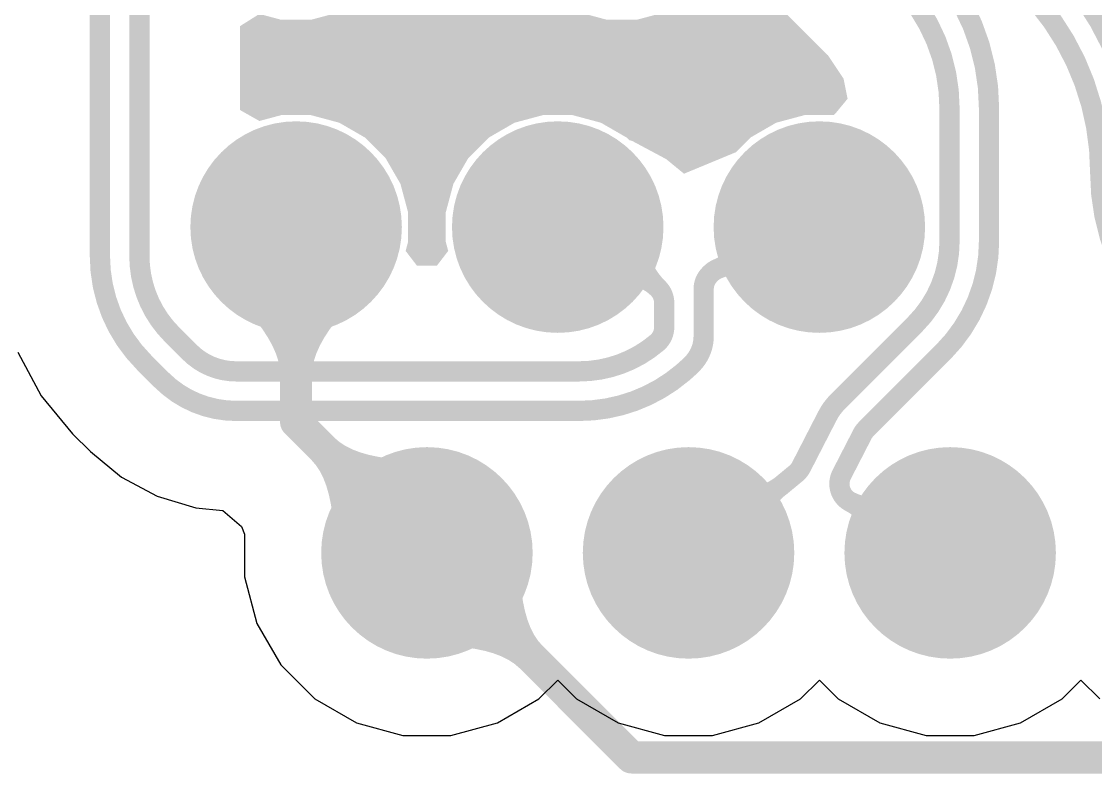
# Model space of a CAD drawing. Header units: inches. Extents: x -0.1 to 94.8, y -0.8 to 67.1.
# Drawn here: x 37.97 to 46.34, y 24.7 to 30.56 of the extents above; entities that cross this region are included whole.
import ezdxf

# ---------------------------------------------------------------- set-up
doc = ezdxf.new("R2010")
doc.units = ezdxf.units.IN
for name, color, linetype in [('Board Layer Stack Bottom Solder', 6, 'Continuous'), ('Bottom Layer', 5, 'Continuous'), ('Layer 1', 76, 'Continuous'), ('Layer 2', 16, 'Continuous'), ('Multi-Layer', 9, 'Continuous'), ('Pad Holes', 156, 'Continuous'), ('Top Layer', 1, 'Continuous'), ('Top Solder', 216, 'Continuous'), ('Via Holes', 16, 'Continuous')]:
    doc.layers.add(name, color=color, linetype=linetype)

# ---------------------------------------------------------------- blocks, each defined once
blk = doc.blocks.new('JK00136NL_B_54')
at = {"layer": 'Board Layer Stack Bottom Solder'}
h = blk.add_hatch(color=6, dxfattribs=at)
edge = h.paths.add_edge_path()
edge.add_arc((12.200001, 6.120000459999999), 0.8245983, 0, 360)
h = blk.add_hatch(color=6, dxfattribs=at)
edge = h.paths.add_edge_path()
edge.add_arc((9.660001, 5.09999996), 0.8245983, 0, 360)
h = blk.add_hatch(color=6, dxfattribs=at)
edge = h.paths.add_edge_path()
edge.add_arc((12.200001, 4.07999946), 0.8245983, 0, 360)
h = blk.add_hatch(color=6, dxfattribs=at)
edge = h.paths.add_edge_path()
edge.add_arc((9.660001, 3.05999896), 0.8245983, 0, 360)
h = blk.add_hatch(color=6, dxfattribs=at)
edge = h.paths.add_edge_path()
edge.add_arc((12.200001, 2.040001), 0.8245983, 0, 360)
h = blk.add_hatch(color=6, dxfattribs=at)
edge = h.paths.add_edge_path()
edge.add_arc((9.660001, 1.0200005), 0.8245983, 0, 360)
at = {"layer": 'Bottom Layer'}
h = blk.add_hatch(color=5, dxfattribs=at)
edge = h.paths.add_edge_path()
edge.add_arc((12.200001, 6.120000459999999), 0.7229983, 0, 360)
h = blk.add_hatch(color=5, dxfattribs=at)
edge = h.paths.add_edge_path()
edge.add_arc((9.660001, 5.09999996), 0.7229983, 0, 360)
h = blk.add_hatch(color=5, dxfattribs=at)
edge = h.paths.add_edge_path()
edge.add_arc((12.200001, 4.07999946), 0.7229983, 0, 360)
h = blk.add_hatch(color=5, dxfattribs=at)
edge = h.paths.add_edge_path()
edge.add_arc((9.660001, 3.05999896), 0.7229983, 0, 360)
h = blk.add_hatch(color=5, dxfattribs=at)
edge = h.paths.add_edge_path()
edge.add_arc((12.200001, 2.040001), 0.7229983, 0, 360)
h = blk.add_hatch(color=5, dxfattribs=at)
edge = h.paths.add_edge_path()
edge.add_arc((9.660001, 1.0200005), 0.7229983, 0, 360)
at = {"layer": 'Layer 1'}
h = blk.add_hatch(color=76, dxfattribs=at)
edge = h.paths.add_edge_path()
edge.add_arc((12.200001, 6.120000459999999), 0.7229983, 0, 360)
h = blk.add_hatch(color=76, dxfattribs=at)
edge = h.paths.add_edge_path()
edge.add_arc((9.660001, 5.09999996), 0.7229983, 0, 360)
h = blk.add_hatch(color=76, dxfattribs=at)
edge = h.paths.add_edge_path()
edge.add_arc((12.200001, 4.07999946), 0.7229983, 0, 360)
h = blk.add_hatch(color=76, dxfattribs=at)
edge = h.paths.add_edge_path()
edge.add_arc((9.660001, 3.05999896), 0.7229983, 0, 360)
h = blk.add_hatch(color=76, dxfattribs=at)
edge = h.paths.add_edge_path()
edge.add_arc((12.200001, 2.040001), 0.7229983, 0, 360)
h = blk.add_hatch(color=76, dxfattribs=at)
edge = h.paths.add_edge_path()
edge.add_arc((9.660001, 1.0200005), 0.7229983, 0, 360)
at = {"layer": 'Layer 2'}
h = blk.add_hatch(color=16, dxfattribs=at)
edge = h.paths.add_edge_path()
edge.add_arc((12.200001, 6.120000459999999), 0.7229983, 0, 360)
h = blk.add_hatch(color=16, dxfattribs=at)
edge = h.paths.add_edge_path()
edge.add_arc((9.660001, 5.09999996), 0.7229983, 0, 360)
h = blk.add_hatch(color=16, dxfattribs=at)
edge = h.paths.add_edge_path()
edge.add_arc((12.200001, 4.07999946), 0.7229983, 0, 360)
h = blk.add_hatch(color=16, dxfattribs=at)
edge = h.paths.add_edge_path()
edge.add_arc((9.660001, 3.05999896), 0.7229983, 0, 360)
h = blk.add_hatch(color=16, dxfattribs=at)
edge = h.paths.add_edge_path()
edge.add_arc((12.200001, 2.040001), 0.7229983, 0, 360)
h = blk.add_hatch(color=16, dxfattribs=at)
edge = h.paths.add_edge_path()
edge.add_arc((9.660001, 1.0200005), 0.7229983, 0, 360)
at = {"layer": 'Multi-Layer'}
h = blk.add_hatch(color=9, dxfattribs=at)
edge = h.paths.add_edge_path()
edge.add_arc((12.200001, 6.120000459999999), 0.7229983, 0, 360)
h = blk.add_hatch(color=9, dxfattribs=at)
edge = h.paths.add_edge_path()
edge.add_arc((9.660001, 5.09999996), 0.7229983, 0, 360)
h = blk.add_hatch(color=9, dxfattribs=at)
edge = h.paths.add_edge_path()
edge.add_arc((12.200001, 4.07999946), 0.7229983, 0, 360)
h = blk.add_hatch(color=9, dxfattribs=at)
edge = h.paths.add_edge_path()
edge.add_arc((9.660001, 3.05999896), 0.7229983, 0, 360)
h = blk.add_hatch(color=9, dxfattribs=at)
edge = h.paths.add_edge_path()
edge.add_arc((12.200001, 2.040001), 0.7229983, 0, 360)
h = blk.add_hatch(color=9, dxfattribs=at)
edge = h.paths.add_edge_path()
edge.add_arc((9.660001, 1.0200005), 0.7229983, 0, 360)
at = {"layer": 'Pad Holes'}
h = blk.add_hatch(color=7, dxfattribs=at)
edge = h.paths.add_edge_path()
edge.add_arc((12.200001, 6.120000459999999), 0.44500038, 0, 360)
h = blk.add_hatch(color=7, dxfattribs=at)
edge = h.paths.add_edge_path()
edge.add_arc((9.660001, 5.09999996), 0.44500038, 0, 360)
h = blk.add_hatch(color=7, dxfattribs=at)
edge = h.paths.add_edge_path()
edge.add_arc((12.200001, 4.07999946), 0.44500038, 0, 360)
h = blk.add_hatch(color=7, dxfattribs=at)
edge = h.paths.add_edge_path()
edge.add_arc((9.660001, 3.05999896), 0.44500038, 0, 360)
h = blk.add_hatch(color=7, dxfattribs=at)
edge = h.paths.add_edge_path()
edge.add_arc((12.200001, 2.040001), 0.44500038, 0, 360)
h = blk.add_hatch(color=7, dxfattribs=at)
edge = h.paths.add_edge_path()
edge.add_arc((9.660001, 1.0200005), 0.44500038, 0, 360)
at = {"layer": 'Top Layer'}
h = blk.add_hatch(color=1, dxfattribs=at)
edge = h.paths.add_edge_path()
edge.add_arc((12.200001, 6.120000459999999), 0.7229983, 0, 360)
h = blk.add_hatch(color=1, dxfattribs=at)
edge = h.paths.add_edge_path()
edge.add_arc((9.660001, 5.09999996), 0.7229983, 0, 360)
h = blk.add_hatch(color=1, dxfattribs=at)
edge = h.paths.add_edge_path()
edge.add_arc((12.200001, 4.07999946), 0.7229983, 0, 360)
h = blk.add_hatch(color=1, dxfattribs=at)
edge = h.paths.add_edge_path()
edge.add_arc((9.660001, 3.05999896), 0.7229983, 0, 360)
h = blk.add_hatch(color=1, dxfattribs=at)
edge = h.paths.add_edge_path()
edge.add_arc((12.200001, 2.040001), 0.7229983, 0, 360)
h = blk.add_hatch(color=1, dxfattribs=at)
edge = h.paths.add_edge_path()
edge.add_arc((9.660001, 1.0200005), 0.7229983, 0, 360)
at = {"layer": 'Top Solder'}
h = blk.add_hatch(color=216, dxfattribs=at)
edge = h.paths.add_edge_path()
edge.add_arc((12.200001, 6.120000459999999), 0.8245983, 0, 360)
h = blk.add_hatch(color=216, dxfattribs=at)
edge = h.paths.add_edge_path()
edge.add_arc((9.660001, 5.09999996), 0.8245983, 0, 360)
h = blk.add_hatch(color=216, dxfattribs=at)
edge = h.paths.add_edge_path()
edge.add_arc((12.200001, 4.07999946), 0.8245983, 0, 360)
h = blk.add_hatch(color=216, dxfattribs=at)
edge = h.paths.add_edge_path()
edge.add_arc((9.660001, 3.05999896), 0.8245983, 0, 360)
h = blk.add_hatch(color=216, dxfattribs=at)
edge = h.paths.add_edge_path()
edge.add_arc((12.200001, 2.040001), 0.8245983, 0, 360)
h = blk.add_hatch(color=216, dxfattribs=at)
edge = h.paths.add_edge_path()
edge.add_arc((9.660001, 1.0200005), 0.8245983, 0, 360)

msp = doc.modelspace()

# ---------------------------------------------------------------- hatches: boundary and pattern name
at = {"layer": 'Bottom Layer'}
for points in [[(39.74700204, 33.59624218), (39.8499711, 33.48707805999999), (39.84997363999999, 33.4870806), (40.19929476, 33.20039842), (40.59783346, 32.9873737), (41.03027354, 32.8561954), (41.47999578, 32.81190034), (41.47999578, 32.8118978), (41.6225863, 32.7940035), (41.72026708, 32.7745725), (41.90834646, 32.648906), (41.91965454, 32.63416638), (42.1435784, 32.41024252), (42.12400007999999, 32.26152552), (42.08357344, 32.23818546), (41.9118161, 32.06642812), (41.79036854, 31.85607294), (41.727501, 31.6214506), (41.727501, 31.3785504), (41.79036854, 31.14392806), (41.9118161, 30.93357288), (42.08357344, 30.76181554), (42.29392862, 30.64036798), (42.52855096, 30.57750044), (42.77145116, 30.57750044), (43.0060735, 30.64036798), (43.21642868, 30.76181554), (43.38818602, 30.93357288), (43.41152608, 30.97399952), (43.56024308, 30.99357784), (44.2428249, 30.31099602), (44.25664504, 30.30039152), (44.37869204, 30.1177325), (44.41004325999999, 29.96012804), (44.31189004, 29.84141352), (44.30116362, 29.8329985), (44.07506805999999, 29.8329985), (43.85303649999999, 29.77350662), (43.65396653999999, 29.65857416), (43.53893248, 29.5435401), (43.1344959, 29.37601186), (42.99594652, 29.4897175), (42.73269584, 29.63042842), (42.70611982, 29.63849038), (42.68603604, 29.65857416), (42.48696608, 29.77350662), (42.26493452, 29.8329985), (42.0350696, 29.8329985), (41.81303804, 29.77350662), (41.61396808, 29.65857416), (41.4514284, 29.49603448), (41.33649594, 29.29696452), (41.27700406, 29.07493296), (41.27700406, 28.84506804), (41.29601342, 28.77412076), (41.20782462, 28.65919338), (41.0521785, 28.65919338), (40.9639897, 28.77412076), (40.98299906, 28.84506804), (40.98299906, 29.07493296), (40.92350718, 29.29696452), (40.80857472, 29.49603448), (40.64603504, 29.65857416), (40.44696508, 29.77350662), (40.22493352, 29.8329985), (39.9950686, 29.8329985), (39.82372274, 29.787088), (39.6737205, 29.87197734), (39.6737205, 30.52723384), (39.82372274, 30.62166595999999), (39.98855096, 30.57750044), (40.23145116, 30.57750044), (40.4660735, 30.64036798), (40.67642867999999, 30.76181554), (40.84818601999999, 30.93357288), (40.96963358, 31.14392806), (41.03250111999999, 31.3785504), (41.03250111999999, 31.6214506), (40.96963358, 31.85607294), (40.84818601999999, 32.06642812), (40.67642867999999, 32.23818546), (40.4660735, 32.35963302), (40.23145116, 32.42250056), (39.98855096, 32.42250056), (39.75393116, 32.35963302), (39.59450297999999, 32.44079618), (39.4991463, 32.75514657999999), (39.281608, 33.16212823999999), (39.14806496, 33.32485079999999), (39.20319058, 33.46435268), (39.28753889999999, 33.47545756), (39.60207725999999, 33.60574432), (39.67870144, 33.66454024)], [(42.87786192, 28.42540416), (42.85450916, 28.44651918), (42.8311818, 28.46312062), (42.80788492, 28.47521356), (42.78461598, 28.482798), (42.76137244, 28.48586886), (42.73815938, 28.48443122), (42.7149768, 28.47848254), (42.69181962, 28.46802536), (42.66869038, 28.45305714), (42.64558907999999, 28.43357788), (42.86494348, 28.85235276), (42.8616999, 28.8193861), (42.86194881999999, 28.78673948), (42.86568516, 28.75441289999999), (42.872914, 28.7224089), (42.88363279999999, 28.69072748), (42.8978441, 28.65936356), (42.91554282, 28.62832476), (42.93673404, 28.59760346), (42.96141522, 28.56720474), (42.98958636, 28.5371286)], [(43.36568415999999, 28.706826), (43.38933664, 28.71747876), (43.4102129, 28.72869031999999), (43.42831294, 28.74046068), (43.44363676, 28.75279238), (43.45618436, 28.76568288), (43.46595574, 28.77913217999999), (43.4729509, 28.79314282), (43.47716983999999, 28.80771226), (43.47861256, 28.8228405), (43.47727906, 28.83852754), (43.59720262, 28.5460948), (43.58714676, 28.55819536), (43.57552372, 28.56793372), (43.5623335, 28.57531242), (43.54757864, 28.58032892), (43.5312566, 28.58298576), (43.51336738, 28.58328294), (43.49391352, 28.58121538), (43.47289248, 28.57678816), (43.45030426, 28.57000128), (43.4261514, 28.5608522)], [(43.93362054, 26.87611084), (43.90970643999999, 26.85739866), (43.889168, 26.8383893), (43.87200267999999, 26.81908022), (43.85821048, 26.79947396), (43.84779394, 26.77957052), (43.84075306, 26.75936736), (43.8370853, 26.73886448), (43.83679066, 26.71806442), (43.83986914, 26.69696718), (43.84632582, 26.67557276), (43.62313094, 26.9833852), (43.64146212, 26.97060138), (43.6605553, 26.96111448), (43.6804181, 26.95492958), (43.7010429, 26.95204414), (43.72243477999999, 26.95245816), (43.7445912, 26.95617164), (43.76751216, 26.96318458), (43.79120019999999, 26.97349952), (43.81565278, 26.98711138), (43.84086989999999, 27.00402524)], [(44.45980948, 26.89248367999999), (44.48690874, 26.87983194), (44.51272784, 26.87025614), (44.53726678, 26.86375374), (44.56052555999999, 26.86032474), (44.58250418, 26.85997422), (44.60320518, 26.86269456), (44.62262347999999, 26.86849338), (44.64076416, 26.8773656), (44.65762468, 26.88931122), (44.67320504, 26.90433278), (44.50312664, 26.57184678), (44.50618988, 26.59327168), (44.50600954, 26.61393458), (44.50258815999999, 26.63383548), (44.49592574, 26.65297438), (44.48601974, 26.67135382), (44.47287015999999, 26.68896872), (44.45647954, 26.70582416), (44.43684788, 26.7219176), (44.41397264, 26.73724904), (44.38785635999999, 26.75181848)]]:
    msp.add_hatch(color=5, dxfattribs=at).paths.add_polyline_path(points)
h = msp.add_hatch(color=5, dxfattribs=at)
edge = h.paths.add_edge_path()
edge.add_arc((40.19995262, 30.1999777), 0.2999994, 0, 360)
at = {"layer": 'Layer 1'}
h = msp.add_hatch(color=76, dxfattribs=at)
edge = h.paths.add_edge_path()
edge.add_arc((40.19995262, 30.1999777), 0.2999994, 0, 360)
at = {"layer": 'Layer 2'}
h = msp.add_hatch(color=16, dxfattribs=at)
edge = h.paths.add_edge_path()
edge.add_arc((40.19995262, 30.1999777), 0.2999994, 0, 360)
for points in [[(39.98500257999999, 27.81408966), (39.98119003999999, 27.86646954), (39.9697575, 27.921204), (39.95070242, 27.97828542), (39.9240248, 28.03771888), (39.88972718, 28.09950183999999), (39.84780448, 28.16363684), (39.79826178, 28.23012134), (39.74109653999999, 28.29895534), (39.60390097999999, 28.44367438), (40.61610114, 28.44367438), (40.54369081999999, 28.37014138), (40.42174034, 28.23012134), (40.37219764, 28.16363684), (40.33027494, 28.09950183999999), (40.29597732, 28.03771888), (40.2692997, 27.97828542), (40.25024462, 27.921204), (40.23881208, 27.86646954), (40.23499954, 27.81408966)], [(40.40810816, 27.31867028), (40.44784138, 27.28432694), (40.49462818, 27.25370724), (40.54846602, 27.2268188), (40.6093549, 27.20365654), (40.67729482, 27.184223), (40.75228832, 27.16851564), (40.83433032, 27.156537), (40.9234259, 27.14828454), (41.12277018, 27.14296324), (40.40703882, 26.42723188), (40.40624125999999, 26.53042954), (40.39346506, 26.71567174), (40.38148642, 26.79771374), (40.36577906, 26.87270724), (40.34634552, 26.94064716), (40.32318326, 27.00153604), (40.29629481999999, 27.05537388), (40.26567512, 27.10216068), (40.23133178, 27.1418939)], [(41.85189496, 25.52133072), (41.81216174, 25.55567406), (41.76537494, 25.58629376), (41.7115371, 25.6131822), (41.65064821999999, 25.63634446), (41.5827083, 25.655778), (41.5077148, 25.67148536), (41.4256728, 25.683464), (41.33657722, 25.69171645999999), (41.13723294, 25.69703776), (41.8529643, 26.41276912), (41.85376186, 26.30957146), (41.86653806, 26.12432926), (41.8785167, 26.04228726), (41.89422406, 25.96729376), (41.9136576, 25.89935384), (41.93681986, 25.83846496), (41.96370829999999, 25.78462712), (41.994328, 25.73784032), (42.02867134, 25.6981071)]]:
    msp.add_hatch(color=16, dxfattribs=at).paths.add_polyline_path(points)
at = {"layer": 'Top Layer'}
h = msp.add_hatch(color=1, dxfattribs=at)
edge = h.paths.add_edge_path()
edge.add_arc((40.19995262, 30.1999777), 0.2999994, 0, 360)
at = {"layer": 'Via Holes'}
h = msp.add_hatch(color=7, dxfattribs=at)
edge = h.paths.add_edge_path()
edge.add_arc((40.19995262, 30.1999777), 0.1499997, 0, 360)

# ---------------------------------------------------------------- linework, layer by layer
at = {"layer": 'Bottom Layer'}
for p, q in [((37.94080804, 27.9846659), (38.12199894, 27.64568512)), ((38.12199894, 27.64568512), (38.3658364, 27.34856862)), ((38.3658364, 27.34856862), (38.36583386, 27.34856608)), ((38.36583386, 27.34856608), (38.50604694, 27.21078632)), ((38.50604694, 27.21078632), (38.50604947999999, 27.21078886)), ((38.50604947999999, 27.21078886), (38.74940688, 27.0110712)), ((38.74940688, 27.0110712), (39.0272143, 26.86258026)), ((39.0272143, 26.86258026), (39.32865133999999, 26.77114026)), ((39.32865133999999, 26.77114026), (39.53830293999999, 26.75049006)), ((39.53830293999999, 26.75049006), (39.68491682, 26.62608085999999)), ((39.68491682, 26.62608085999999), (39.70700212, 26.56713)), ((39.70700212, 26.56713), (39.70700212, 26.23266026)), ((39.70700212, 26.23266026), (39.80397678, 25.87074328)), ((39.80397678, 25.87074328), (39.99131955999999, 25.54625828)), ((39.99131955999999, 25.54625828), (40.25625934, 25.2813185)), ((42.00374378, 25.2813185), (42.15000205999999, 25.42757678)), ((42.15000205999999, 25.42757678), (42.29626034, 25.2813185)), ((44.04374478, 25.2813185), (44.19000306, 25.42757678)), ((44.19000306, 25.42757678), (44.3362588, 25.2813185)), ((46.08374324, 25.2813185), (46.23000152, 25.42757678)), ((46.23000152, 25.42757678), (46.37625979999999, 25.2813185)), ((40.25625934, 25.2813185), (40.58074434, 25.09397572)), ((41.67925878, 25.09397572), (42.00374378, 25.2813185)), ((42.29626034, 25.2813185), (42.62074534, 25.09397572)), ((43.71925977999999, 25.09397572), (44.04374478, 25.2813185)), ((44.3362588, 25.2813185), (44.6607438, 25.09397572)), ((45.75925824, 25.09397572), (46.08374324, 25.2813185)), ((40.58074434, 25.09397572), (40.94266132, 24.99700106)), ((41.3173418, 24.99700106), (41.67925878, 25.09397572)), ((42.62074534, 25.09397572), (42.98266232, 24.99700106)), ((43.3573428, 24.99700106), (43.71925977999999, 25.09397572)), ((44.6607438, 25.09397572), (45.02266078, 24.99700106)), ((45.39734126, 24.99700106), (45.75925824, 25.09397572)), ((40.94266132, 24.99700106), (41.3173418, 24.99700106)), ((42.98266232, 24.99700106), (43.3573428, 24.99700106)), ((45.02266078, 24.99700106), (45.39734126, 24.99700106))]:
    msp.add_line(p, q, dxfattribs=at)
for points in [[(38.57999904, 28.73499968, 0.1580007, 0.1580007, 0), (38.57999904, 31.85429494, 0.1580007, 0.1580007, 0)], [(38.88799943999999, 28.73499968, 0.1580007, 0.1580007, 0), (38.88799943999999, 31.85429494, 0.1580007, 0.1580007, 0)], [(45.01643523999999, 31.08414408, 0.1580007, 0.1580007, -0.198861678260682), (45.51300016, 29.88499992, 0.1580007, 0.1580007, 0)], [(45.9967457, 31.05383426, 0.1580007, 0.1580007, -0.198912367379658), (46.68799908, 29.38500092, 0.1580007, 0.1580007, 0)], [(44.79841434, 30.866588, 0.1580007, 0.1580007, -0.198912367379658), (45.20499976, 29.88499992, 0.1580007, 0.1580007, 0)], [(45.77895847999999, 30.8360445, 0.1580007, 0.1580007, -0.1989123673796588), (46.37999867999999, 29.38500092, 0.1580007, 0.1580007, 0)], [(45.20499976, 28.8489136, 0.1580007, 0.1580007, 0), (45.20499976, 29.88499992, 0.1580007, 0.1580007, 0)], [(45.51300016, 28.84891106, 0.1580007, 0.1580007, 0), (45.51300016, 29.88499992, 0.1580007, 0.1580007, 0)], [(46.88245131999999, 28.17197312, 0.1580007, 0.1580007, -0.198912367379658), (46.37999867999999, 29.38500092, 0.1580007, 0.1580007, 0)], [(42.15000714, 28.9600005, 0.1580007, 0.1580007, -0.1989097866462466), (42.67066904, 28.74432909999999, 0.1580007, 0.1580007, 0)], [(43.39591778, 28.6338391, 0.1580007, 0.1580007, 0), (44.18666042, 28.96138226, 0.1580007, 0.1580007, 0)], [(45.20499976, 28.8489136, 0.1580007, 0.1580007, -0.1985434182900313), (44.93839374, 28.20397458, 0.1580007, 0.1580007, 0)], [(45.51300016, 28.84891106, 0.1580007, 0.1580007, -0.1985432132948758), (45.15649337999999, 27.9864947, 0.1580007, 0.1580007, 0)], [(38.92335116, 27.9060783, 0.1580007, 0.1580007, -0.198912367379658), (38.57999904, 28.73499968, 0.1580007, 0.1580007, 0)], [(39.14113837999999, 28.12386806, 0.1580007, 0.1580007, -0.198912367379658), (38.88799943999999, 28.73499968, 0.1580007, 0.1580007, 0)], [(42.6706665, 28.74432656, 0.1580007, 0.1580007, 0), (42.93372414, 28.48126638, 0.1580007, 0.1580007, 0)], [(43.2880008, 28.47730652, 0.1580007, 0.1580007, -0.1984249561140743), (43.33406878, 28.58882014, 0.1580007, 0.1580007, 0)], [(43.33406878, 28.58882014, 0.1580007, 0.1580007, 0), (43.34517366, 28.59992502, 0.1580007, 0.1580007, 0)], [(43.34517366, 28.59992502, 0.1580007, 0.1580007, -0.09748996527566675), (43.39591778, 28.6338391, 0.1580007, 0.1580007, 0)], [(42.93372667999999, 28.48126891999999, 0.1580007, 0.1580007, -0.198912367379658), (42.98000294, 28.36954448, 0.1580007, 0.1580007, 0)], [(43.2880008, 28.1100022, 0.1580007, 0.1580007, 0), (43.2880008, 28.47730652, 0.1580007, 0.1580007, 0)], [(42.98000294, 28.17814024, 0.1580007, 0.1580007, 0), (42.98000294, 28.36954448, 0.1580007, 0.1580007, 0)], [(42.98000294, 28.17814024, 0.1580007, 0.1580007, -0.2168151953219986), (42.9251237, 28.05932412, 0.1580007, 0.1580007, 0)], [(44.33581938, 27.6013926, 0.1580007, 0.1580007, 0), (44.93839374, 28.20397204, 0.1580007, 0.1580007, 0)], [(39.14113837999999, 28.12386806, 0.1580007, 0.1580007, 0), (39.28000272, 27.98500372, 0.1580007, 0.1580007, 0)], [(43.2880008, 28.1100022, 0.1580007, 0.1580007, -0.1989138828974982), (43.19779016, 27.89221244, 0.1580007, 0.1580007, 0)], [(39.64214068, 27.83500148, 0.1580007, 0.1580007, -0.198912367379658), (39.28000272, 27.98500372, 0.1580007, 0.1580007, 0)], [(42.9251237, 28.05932412, 0.1580007, 0.1580007, -0.1783091535092832), (42.31609266, 27.83499894, 0.1580007, 0.1580007, 0)], [(44.55387584, 27.38386954, 0.1580007, 0.1580007, 0), (45.15633844, 27.98633722, 0.1580007, 0.1580007, 0)], [(45.15649337999999, 27.9864947, 0.1580007, 0.1580007, -0.0003586296283708938), (45.15633844, 27.98633722, 0.1580007, 0.1580007, 0)], [(38.92335116, 27.90607576, 0.1580007, 0.1580007, 0), (39.062279, 27.76714792, 0.1580007, 0.1580007, 0)], [(39.64214068, 27.83500148, 0.1580007, 0.1580007, 0), (42.31455342, 27.83500148, 0.1580007, 0.1580007, 0)], [(42.31455342, 27.83500148, 0.1580007, 0.1580007, 0), (42.31609266, 27.83499894, 0.1580007, 0.1580007, 0)], [(43.12389394, 27.82404646, 0.1580007, 0.1580007, -0.1780332588067945), (42.31609266, 27.52700108, 0.1580007, 0.1580007, 0)], [(43.19779016, 27.89221244, 0.1580007, 0.1580007, -0.02016500491149902), (43.12389394, 27.82404646, 0.1580007, 0.1580007, 0)], [(39.64213814, 27.52700108, 0.1580007, 0.1580007, -0.1988828706113943), (39.062279, 27.76714792, 0.1580007, 0.1580007, 0)], [(44.25215432, 27.48653126, 0.1580007, 0.1580007, -0.07668355325415398), (44.33581938, 27.6013926, 0.1580007, 0.1580007, 0)], [(39.64213814, 27.52700108, 0.1580007, 0.1580007, 0), (42.31609266, 27.52700108, 0.1580007, 0.1580007, 0)], [(44.04816184, 27.0896207, 0.1580007, 0.1580007, 0), (44.25178348, 27.48581498, 0.1580007, 0.1580007, 0)], [(44.25178348, 27.48581498, 0.1580007, 0.1580007, -0.000432717198831171), (44.25215432, 27.48653126, 0.1580007, 0.1580007, 0)], [(44.36394225999999, 27.03024566, 0.1580007, 0.1580007, 0), (44.52572248, 27.34502532, 0.1580007, 0.1580007, 0)], [(44.52572248, 27.34502532, 0.1580007, 0.1580007, -0.07635108051266115), (44.55387584, 27.38386954, 0.1580007, 0.1580007, 0)], [(44.04816184, 27.0896207, 0.1580007, 0.1580007, -0.1017604821532994), (44.00825844, 27.0400272, 0.1580007, 0.1580007, 0)], [(43.88724522, 26.94006804, 0.1580007, 0.1580007, 0), (44.00825844, 27.0400272, 0.1580007, 0.1580007, 0)], [(44.34664739999999, 26.96548836, 0.1580007, 0.1580007, -0.107276345089837), (44.36394225999999, 27.03024566, 0.1580007, 0.1580007, 0)], [(43.17000255999999, 26.4200005, 0.1580007, 0.1580007, 0), (43.88724522, 26.94006804, 0.1580007, 0.1580007, 0)], [(44.42383292, 26.82215108, 0.1580007, 0.1580007, -0.2774157203295086), (44.34664486, 26.96548836, 0.1580007, 0.1580007, 0)], [(44.42383292, 26.82215108, 0.1580007, 0.1580007, 0), (45.18744328, 26.43153972, 0.1580007, 0.1580007, 0)], [(43.17000002, 26.41999796, 0.1580007, 0.1580007, 0), (43.17000255999999, 26.4200005, 0.1580007, 0.1580007, 0)], [(45.18744328, 26.43153972, 0.1580007, 0.1580007, 0), (45.21000102, 26.4200005, 0.1580007, 0.1580007, 0)]]:
    msp.add_lwpolyline(points, format="xyseb", dxfattribs=at)
for points in [[(45.16550022, 29.88499992, 0.07899908, 0.07899908, 1), (45.24449929999999, 29.88499992, 0.07899908, 0.07899908, 1)], [(45.16550022, 29.88499992, 0.07899908, 0.07899908, 1), (45.24449929999999, 29.88499992, 0.07899908, 0.07899908, 1)], [(45.47350062, 29.88499992, 0.07899908, 0.07899908, 1), (45.5524997, 29.88499992, 0.07899908, 0.07899908, 1)], [(45.47350062, 29.88499992, 0.07899908, 0.07899908, 1), (45.5524997, 29.88499992, 0.07899908, 0.07899908, 1)], [(46.34049914, 29.38500092, 0.07899908, 0.07899908, 1), (46.41949821999999, 29.38500092, 0.07899908, 0.07899908, 1)], [(46.34049914, 29.38500092, 0.07899908, 0.07899908, 1), (46.41949821999999, 29.38500092, 0.07899908, 0.07899908, 1)], [(42.1105076, 28.9600005, 0.07899908, 0.07899908, 1), (42.18950668, 28.9600005, 0.07899908, 0.07899908, 1)], [(44.14716087999999, 28.96138226, 0.07899908, 0.07899908, 1), (44.22615996, 28.96138226, 0.07899908, 0.07899908, 1)], [(45.16550022, 28.8489136, 0.07899908, 0.07899908, 1), (45.24449929999999, 28.8489136, 0.07899908, 0.07899908, 1)], [(45.16550022, 28.8489136, 0.07899908, 0.07899908, 1), (45.24449929999999, 28.8489136, 0.07899908, 0.07899908, 1)], [(45.47350062, 28.84891106, 0.07899908, 0.07899908, 1), (45.5524997, 28.84891106, 0.07899908, 0.07899908, 1)], [(45.47350062, 28.84891106, 0.07899908, 0.07899908, 1), (45.5524997, 28.84891106, 0.07899908, 0.07899908, 1)], [(38.5404995, 28.73499968, 0.07899908, 0.07899908, 1), (38.61949858, 28.73499968, 0.07899908, 0.07899908, 1)], [(38.5404995, 28.73499968, 0.07899908, 0.07899908, 1), (38.61949858, 28.73499968, 0.07899908, 0.07899908, 1)], [(38.84849989999999, 28.73499968, 0.07899908, 0.07899908, 1), (38.92749898, 28.73499968, 0.07899908, 0.07899908, 1)], [(38.84849989999999, 28.73499968, 0.07899908, 0.07899908, 1), (38.92749898, 28.73499968, 0.07899908, 0.07899908, 1)], [(42.63116695999999, 28.74432656, 0.07899908, 0.07899908, 1), (42.71016604, 28.74432656, 0.07899908, 0.07899908, 1)], [(42.6311695, 28.74432909999999, 0.07899908, 0.07899908, 1), (42.71016858, 28.74432909999999, 0.07899908, 0.07899908, 1)], [(43.29456924, 28.58882014, 0.07899908, 0.07899908, 1), (43.37356832, 28.58882014, 0.07899908, 0.07899908, 1)], [(43.29456924, 28.58882014, 0.07899908, 0.07899908, 1), (43.37356832, 28.58882014, 0.07899908, 0.07899908, 1)], [(43.30567412, 28.59992502, 0.07899908, 0.07899908, 1), (43.3846732, 28.59992502, 0.07899908, 0.07899908, 1)], [(43.30567412, 28.59992502, 0.07899908, 0.07899908, 1), (43.3846732, 28.59992502, 0.07899908, 0.07899908, 1)], [(43.35641824, 28.6338391, 0.07899908, 0.07899908, 1), (43.43541731999999, 28.6338391, 0.07899908, 0.07899908, 1)], [(43.35641824, 28.6338391, 0.07899908, 0.07899908, 1), (43.43541731999999, 28.6338391, 0.07899908, 0.07899908, 1)], [(42.8942246, 28.48126638, 0.07899908, 0.07899908, 1), (42.97322368, 28.48126638, 0.07899908, 0.07899908, 1)], [(42.89422714, 28.48126891999999, 0.07899908, 0.07899908, 1), (42.97322621999999, 28.48126891999999, 0.07899908, 0.07899908, 1)], [(43.24850126, 28.47730652, 0.07899908, 0.07899908, 1), (43.32750033999999, 28.47730652, 0.07899908, 0.07899908, 1)], [(43.24850126, 28.47730652, 0.07899908, 0.07899908, 1), (43.32750033999999, 28.47730652, 0.07899908, 0.07899908, 1)], [(42.9405034, 28.36954448, 0.07899908, 0.07899908, 1), (43.01950248, 28.36954448, 0.07899908, 0.07899908, 1)], [(42.9405034, 28.36954448, 0.07899908, 0.07899908, 1), (43.01950248, 28.36954448, 0.07899908, 0.07899908, 1)], [(42.9405034, 28.17814024, 0.07899908, 0.07899908, 1), (43.01950248, 28.17814024, 0.07899908, 0.07899908, 1)], [(42.9405034, 28.17814024, 0.07899908, 0.07899908, 1), (43.01950248, 28.17814024, 0.07899908, 0.07899908, 1)], [(44.8988942, 28.20397458, 0.07899908, 0.07899908, 1), (44.97789328, 28.20397458, 0.07899908, 0.07899908, 1)], [(44.8988942, 28.20397204, 0.07899908, 0.07899908, 1), (44.97789328, 28.20397204, 0.07899908, 0.07899908, 1)], [(39.10163884, 28.12386806, 0.07899908, 0.07899908, 1), (39.18063792, 28.12386806, 0.07899908, 0.07899908, 1)], [(39.10163884, 28.12386806, 0.07899908, 0.07899908, 1), (39.18063792, 28.12386806, 0.07899908, 0.07899908, 1)], [(43.24850126, 28.1100022, 0.07899908, 0.07899908, 1), (43.32750033999999, 28.1100022, 0.07899908, 0.07899908, 1)], [(43.24850126, 28.1100022, 0.07899908, 0.07899908, 1), (43.32750033999999, 28.1100022, 0.07899908, 0.07899908, 1)], [(39.24050318, 27.98500372, 0.07899908, 0.07899908, 1), (39.31950226, 27.98500372, 0.07899908, 0.07899908, 1)], [(39.24050318, 27.98500372, 0.07899908, 0.07899908, 1), (39.31950226, 27.98500372, 0.07899908, 0.07899908, 1)], [(42.88562416, 28.05932412, 0.07899908, 0.07899908, 1), (42.96462324, 28.05932412, 0.07899908, 0.07899908, 1)], [(42.88562416, 28.05932412, 0.07899908, 0.07899908, 1), (42.96462324, 28.05932412, 0.07899908, 0.07899908, 1)], [(45.1168389, 27.98633722, 0.07899908, 0.07899908, 1), (45.19583798, 27.98633722, 0.07899908, 0.07899908, 1)], [(45.1168389, 27.98633722, 0.07899908, 0.07899908, 1), (45.19583798, 27.98633722, 0.07899908, 0.07899908, 1)], [(45.11699384, 27.9864947, 0.07899908, 0.07899908, 1), (45.19599291999999, 27.9864947, 0.07899908, 0.07899908, 1)], [(45.11699384, 27.9864947, 0.07899908, 0.07899908, 1), (45.19599291999999, 27.9864947, 0.07899908, 0.07899908, 1)], [(38.88385162, 27.9060783, 0.07899908, 0.07899908, 1), (38.9628507, 27.9060783, 0.07899908, 0.07899908, 1)], [(38.88385162, 27.90607576, 0.07899908, 0.07899908, 1), (38.9628507, 27.90607576, 0.07899908, 0.07899908, 1)], [(39.60264114, 27.83500148, 0.07899908, 0.07899908, 1), (39.68164022, 27.83500148, 0.07899908, 0.07899908, 1)], [(39.60264114, 27.83500148, 0.07899908, 0.07899908, 1), (39.68164022, 27.83500148, 0.07899908, 0.07899908, 1)], [(42.27505388, 27.83500148, 0.07899908, 0.07899908, 1), (42.35405296, 27.83500148, 0.07899908, 0.07899908, 1)], [(42.27505388, 27.83500148, 0.07899908, 0.07899908, 1), (42.35405296, 27.83500148, 0.07899908, 0.07899908, 1)], [(42.27659311999999, 27.83499894, 0.07899908, 0.07899908, 1), (42.3555922, 27.83499894, 0.07899908, 0.07899908, 1)], [(42.27659311999999, 27.83499894, 0.07899908, 0.07899908, 1), (42.3555922, 27.83499894, 0.07899908, 0.07899908, 1)], [(43.0843944, 27.82404646, 0.07899908, 0.07899908, 1), (43.16339348, 27.82404646, 0.07899908, 0.07899908, 1)], [(43.0843944, 27.82404646, 0.07899908, 0.07899908, 1), (43.16339348, 27.82404646, 0.07899908, 0.07899908, 1)], [(43.15829062, 27.89221244, 0.07899908, 0.07899908, 1), (43.2372897, 27.89221244, 0.07899908, 0.07899908, 1)], [(43.15829062, 27.89221244, 0.07899908, 0.07899908, 1), (43.2372897, 27.89221244, 0.07899908, 0.07899908, 1)], [(39.02277946, 27.76714792, 0.07899908, 0.07899908, 1), (39.10177854, 27.76714792, 0.07899908, 0.07899908, 1)], [(39.02277946, 27.76714792, 0.07899908, 0.07899908, 1), (39.10177854, 27.76714792, 0.07899908, 0.07899908, 1)], [(44.29631984, 27.6013926, 0.07899908, 0.07899908, 1), (44.37531892, 27.6013926, 0.07899908, 0.07899908, 1)], [(44.29631984, 27.6013926, 0.07899908, 0.07899908, 1), (44.37531892, 27.6013926, 0.07899908, 0.07899908, 1)], [(39.6026386, 27.52700108, 0.07899908, 0.07899908, 1), (39.68163768, 27.52700108, 0.07899908, 0.07899908, 1)], [(39.6026386, 27.52700108, 0.07899908, 0.07899908, 1), (39.68163768, 27.52700108, 0.07899908, 0.07899908, 1)], [(42.27659311999999, 27.52700108, 0.07899908, 0.07899908, 1), (42.3555922, 27.52700108, 0.07899908, 0.07899908, 1)], [(42.27659311999999, 27.52700108, 0.07899908, 0.07899908, 1), (42.3555922, 27.52700108, 0.07899908, 0.07899908, 1)], [(44.21228394, 27.48581498, 0.07899908, 0.07899908, 1), (44.29128301999999, 27.48581498, 0.07899908, 0.07899908, 1)], [(44.21228394, 27.48581498, 0.07899908, 0.07899908, 1), (44.29128301999999, 27.48581498, 0.07899908, 0.07899908, 1)], [(44.21265478, 27.48653126, 0.07899908, 0.07899908, 1), (44.29165386, 27.48653126, 0.07899908, 0.07899908, 1)], [(44.21265478, 27.48653126, 0.07899908, 0.07899908, 1), (44.29165386, 27.48653126, 0.07899908, 0.07899908, 1)], [(44.48622294, 27.34502532, 0.07899908, 0.07899908, 1), (44.56522202, 27.34502532, 0.07899908, 0.07899908, 1)], [(44.48622294, 27.34502532, 0.07899908, 0.07899908, 1), (44.56522202, 27.34502532, 0.07899908, 0.07899908, 1)], [(44.5143763, 27.38386954, 0.07899908, 0.07899908, 1), (44.59337538, 27.38386954, 0.07899908, 0.07899908, 1)], [(44.5143763, 27.38386954, 0.07899908, 0.07899908, 1), (44.59337538, 27.38386954, 0.07899908, 0.07899908, 1)], [(44.0086623, 27.0896207, 0.07899908, 0.07899908, 1), (44.08766138, 27.0896207, 0.07899908, 0.07899908, 1)], [(44.0086623, 27.0896207, 0.07899908, 0.07899908, 1), (44.08766138, 27.0896207, 0.07899908, 0.07899908, 1)], [(43.9687589, 27.0400272, 0.07899908, 0.07899908, 1), (44.04775798, 27.0400272, 0.07899908, 0.07899908, 1)], [(43.9687589, 27.0400272, 0.07899908, 0.07899908, 1), (44.04775798, 27.0400272, 0.07899908, 0.07899908, 1)], [(44.32444271999999, 27.03024566, 0.07899908, 0.07899908, 1), (44.4034418, 27.03024566, 0.07899908, 0.07899908, 1)], [(44.32444271999999, 27.03024566, 0.07899908, 0.07899908, 1), (44.4034418, 27.03024566, 0.07899908, 0.07899908, 1)], [(43.84774568, 26.94006804, 0.07899908, 0.07899908, 1), (43.92674476, 26.94006804, 0.07899908, 0.07899908, 1)], [(43.84774568, 26.94006804, 0.07899908, 0.07899908, 1), (43.92674476, 26.94006804, 0.07899908, 0.07899908, 1)], [(44.30714532, 26.96548836, 0.07899908, 0.07899908, 1), (44.3861444, 26.96548836, 0.07899908, 0.07899908, 1)], [(44.30714786, 26.96548836, 0.07899908, 0.07899908, 1), (44.38614694, 26.96548836, 0.07899908, 0.07899908, 1)], [(44.38433337999999, 26.82215108, 0.07899908, 0.07899908, 1), (44.46333246, 26.82215108, 0.07899908, 0.07899908, 1)], [(44.38433337999999, 26.82215108, 0.07899908, 0.07899908, 1), (44.46333246, 26.82215108, 0.07899908, 0.07899908, 1)], [(43.13050048, 26.41999796, 0.07899908, 0.07899908, 1), (43.20949956, 26.41999796, 0.07899908, 0.07899908, 1)], [(43.13050302, 26.4200005, 0.07899908, 0.07899908, 1), (43.20950209999999, 26.4200005, 0.07899908, 0.07899908, 1)], [(43.13050302, 26.4200005, 0.07899908, 0.07899908, 1), (43.20950209999999, 26.4200005, 0.07899908, 0.07899908, 1)], [(45.14794374, 26.43153972, 0.07899908, 0.07899908, 1), (45.22694282, 26.43153972, 0.07899908, 0.07899908, 1)], [(45.14794374, 26.43153972, 0.07899908, 0.07899908, 1), (45.22694282, 26.43153972, 0.07899908, 0.07899908, 1)], [(45.17050148, 26.4200005, 0.07899908, 0.07899908, 1), (45.24950056, 26.4200005, 0.07899908, 0.07899908, 1)]]:
    msp.add_lwpolyline(points, format="xyseb", close=True, dxfattribs=at)
at = {"layer": 'Layer 2'}
for points in [[(40.11000105999999, 27.440001, 0.2499995, 0.2499995, 0), (40.11000105999999, 28.9600005, 0.2499995, 0.2499995, 0)], [(40.11000105999999, 27.440001, 0.2499995, 0.2499995, 0), (41.13000156, 26.4200005, 0.2499995, 0.2499995, 0)], [(41.13000156, 26.4200005, 0.2499995, 0.2499995, 0), (42.72500218, 24.82499988, 0.2499995, 0.2499995, 0)], [(42.72500218, 24.82499988, 0.2499995, 0.2499995, 0), (49.73500086, 24.82499988, 0.2499995, 0.2499995, 0)]]:
    msp.add_lwpolyline(points, format="xyseb", dxfattribs=at)
for points in [[(40.04750181999999, 28.9600005, 0.12499848, 0.12499848, 1), (40.1725003, 28.9600005, 0.12499848, 0.12499848, 1)], [(40.04750181999999, 27.440001, 0.12499848, 0.12499848, 1), (40.1725003, 27.440001, 0.12499848, 0.12499848, 1)], [(40.04750181999999, 27.440001, 0.12499848, 0.12499848, 1), (40.1725003, 27.440001, 0.12499848, 0.12499848, 1)], [(41.06750232, 26.4200005, 0.12499848, 0.12499848, 1), (41.1925008, 26.4200005, 0.12499848, 0.12499848, 1)], [(41.06750232, 26.4200005, 0.12499848, 0.12499848, 1), (41.1925008, 26.4200005, 0.12499848, 0.12499848, 1)], [(42.66250294, 24.82499988, 0.12499848, 0.12499848, 1), (42.78750142, 24.82499988, 0.12499848, 0.12499848, 1)], [(42.66250294, 24.82499988, 0.12499848, 0.12499848, 1), (42.78750142, 24.82499988, 0.12499848, 0.12499848, 1)]]:
    msp.add_lwpolyline(points, format="xyseb", close=True, dxfattribs=at)

# ---------------------------------------------------------------- block references
at = {"rotation": 90}
msp.add_blockref('JK00136NL_B_54', (46.23000152, 16.7599995), dxfattribs=at)

doc.saveas('drawing.dxf')
